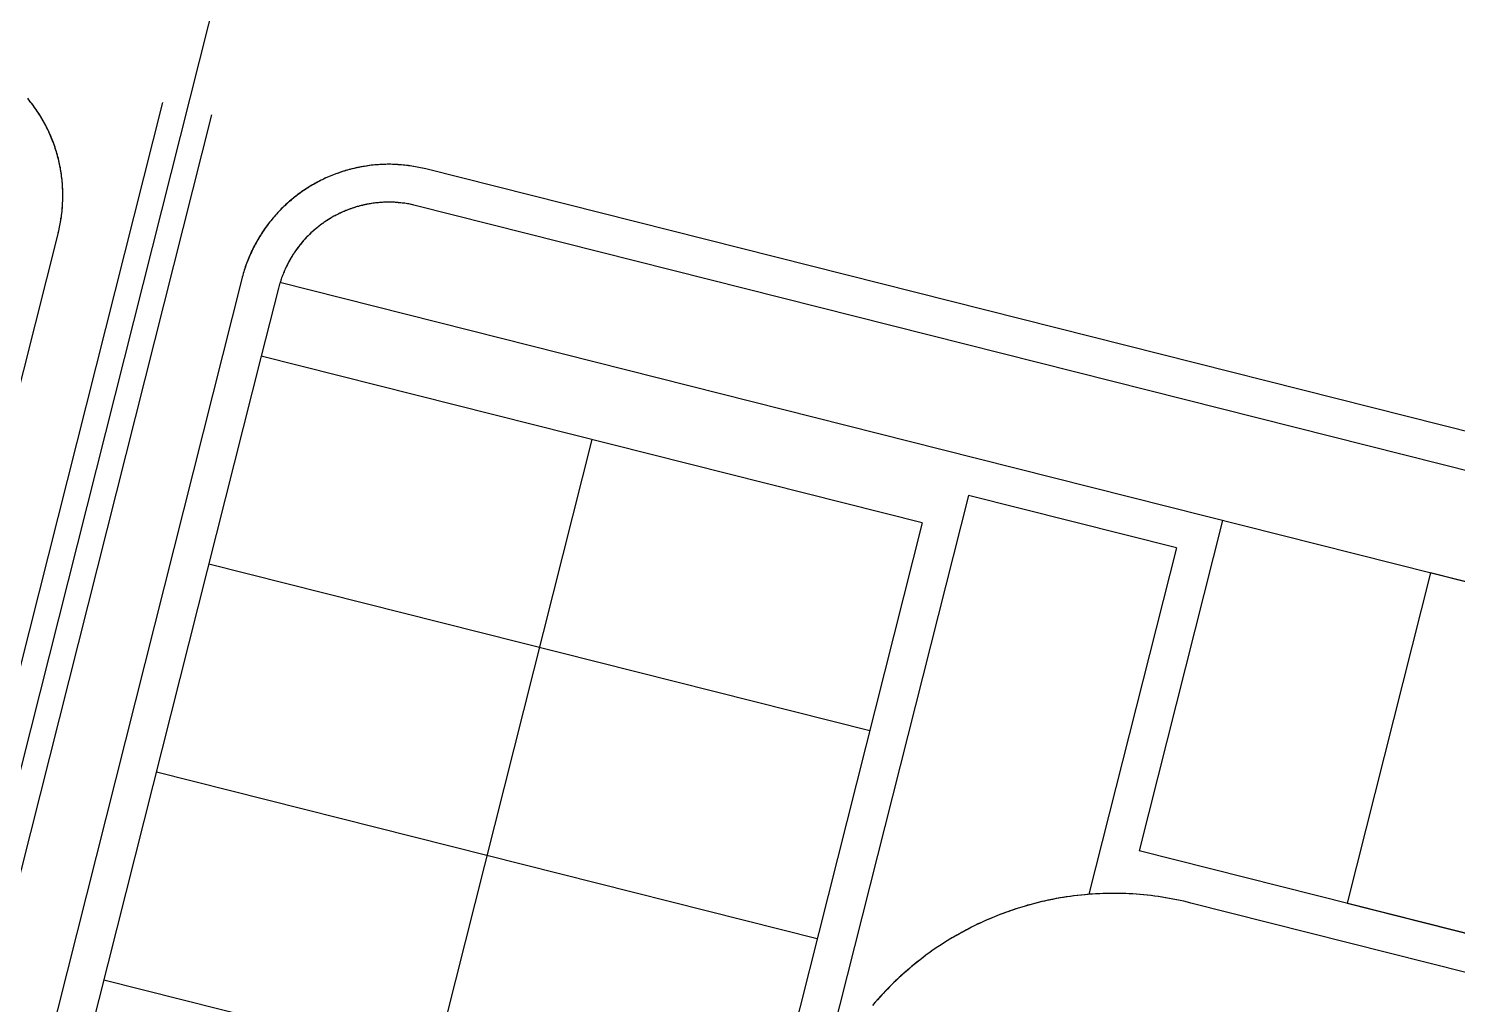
# Model space of a CAD drawing. Header units: metres. Extents: x 680594 to 684853, y 828874 to 830078.
# Drawn here: x 683606.1 to 683719.3, y 829428.3 to 829505.6 of the extents above; entities that cross this region are included whole.
import ezdxf

# ---------------------------------------------------------------- set-up
doc = ezdxf.new("R2010")
doc.units = ezdxf.units.M
doc.layers.add('PLOT_LINES', color=7, linetype='Continuous')

msp = doc.modelspace()

# ---------------------------------------------------------------- linework, layer by layer
at = {"layer": 'PLOT_LINES'}
for points in [[(683622.55, 829514.79), (683574.31, 829323.59)], [(683622.55, 829514.79), (683574.31, 829323.59)], [(683608.43, 829489.47), (683608.47, 829489.61), (683608.5, 829489.74), (683608.53, 829489.88), (683608.56, 829490.02), (683608.58, 829490.15), (683608.61, 829490.29), (683608.63, 829490.43), (683608.65, 829490.57), (683608.68, 829490.71), (683608.69, 829490.84), (683608.71, 829490.98), (683608.73, 829491.12), (683608.74, 829491.26), (683608.75, 829491.4), (683608.77, 829491.54), (683608.77, 829491.68), (683608.78, 829491.82), (683608.79, 829491.96), (683608.79, 829492.1), (683608.8, 829492.24), (683608.8, 829492.37), (683608.8, 829492.51), (683608.79, 829492.65), (683608.79, 829492.79), (683608.79, 829492.93), (683608.78, 829493.07), (683608.77, 829493.21), (683608.76, 829493.35), (683608.75, 829493.49), (683608.73, 829493.63), (683608.72, 829493.77), (683608.7, 829493.91), (683608.68, 829494.05), (683608.66, 829494.18), (683608.64, 829494.32), (683608.62, 829494.46), (683608.6, 829494.6), (683608.57, 829494.73), (683608.54, 829494.87), (683608.51, 829495.01), (683608.48, 829495.14), (683608.45, 829495.28), (683608.41, 829495.41), (683608.38, 829495.55), (683608.34, 829495.68), (683608.3, 829495.82), (683608.26, 829495.95), (683608.22, 829496.08), (683608.18, 829496.22), (683608.13, 829496.35), (683608.08, 829496.48), (683608.04, 829496.61), (683607.99, 829496.74), (683607.94, 829496.87), (683607.88, 829497), (683607.83, 829497.13), (683607.77, 829497.26), (683607.72, 829497.39), (683607.66, 829497.51), (683607.6, 829497.64), (683607.54, 829497.76), (683607.47, 829497.89), (683607.41, 829498.01), (683607.34, 829498.14), (683607.27, 829498.26), (683607.21, 829498.38), (683607.14, 829498.5), (683607.06, 829498.62), (683606.99, 829498.74), (683606.92, 829498.86), (683606.84, 829498.97), (683606.76, 829499.09), (683606.69, 829499.21), (683606.61, 829499.32), (683606.52, 829499.43), (683606.44, 829499.55), (683606.36, 829499.66), (683606.27, 829499.77), (683606.19, 829499.88), (683606.1, 829499.99), (683606.01, 829500.1)], [(683616.7, 829499.76), (683575.19, 829335.26)], [(683616.7, 829499.76), (683575.19, 829335.26)], [(683608.43, 829489.47), (683608.47, 829489.61), (683608.5, 829489.75), (683608.53, 829489.88), (683608.56, 829490.02), (683608.58, 829490.16), (683608.61, 829490.3), (683608.63, 829490.44), (683608.66, 829490.58), (683608.68, 829490.71), (683608.7, 829490.85), (683608.71, 829490.99), (683608.73, 829491.13), (683608.74, 829491.27), (683608.76, 829491.41), (683608.77, 829491.55), (683608.78, 829491.69), (683608.78, 829491.83), (683608.79, 829491.97), (683608.79, 829492.12), (683608.8, 829492.26), (683608.8, 829492.4), (683608.8, 829492.54), (683608.79, 829492.68), (683608.79, 829492.82), (683608.78, 829492.96), (683608.78, 829493.1), (683608.77, 829493.24), (683608.76, 829493.38), (683608.75, 829493.52), (683608.73, 829493.66), (683608.72, 829493.8), (683608.7, 829493.94), (683608.68, 829494.08), (683608.66, 829494.22), (683608.64, 829494.36), (683608.61, 829494.5), (683608.59, 829494.63), (683608.56, 829494.77), (683608.53, 829494.91), (683608.5, 829495.05), (683608.47, 829495.18), (683608.44, 829495.32), (683608.4, 829495.46), (683608.37, 829495.59), (683608.33, 829495.73), (683608.29, 829495.86), (683608.25, 829496), (683608.2, 829496.13), (683608.16, 829496.27), (683608.11, 829496.4), (683608.07, 829496.53), (683608.02, 829496.66), (683607.97, 829496.79), (683607.91, 829496.92), (683607.86, 829497.05), (683607.81, 829497.18), (683607.75, 829497.31), (683607.69, 829497.44), (683607.63, 829497.57), (683607.57, 829497.69), (683607.51, 829497.82), (683607.44, 829497.95), (683607.38, 829498.07), (683607.31, 829498.19), (683607.24, 829498.32), (683607.17, 829498.44), (683607.1, 829498.56), (683607.03, 829498.68), (683606.95, 829498.8), (683606.88, 829498.92), (683606.8, 829499.04), (683606.72, 829499.15), (683606.64, 829499.27), (683606.56, 829499.38), (683606.48, 829499.5), (683606.4, 829499.61), (683606.31, 829499.72), (683606.22, 829499.83), (683606.14, 829499.94), (683606.05, 829500.05)], [(683620.58, 829498.78), (683579.07, 829334.29)], [(683620.58, 829498.78), (683579.07, 829334.29)], [(683637.55, 829494.5), (683637.41, 829494.54), (683637.27, 829494.57), (683637.14, 829494.6), (683637, 829494.63), (683636.86, 829494.65), (683636.72, 829494.68), (683636.58, 829494.7), (683636.44, 829494.73), (683636.31, 829494.75), (683636.17, 829494.77), (683636.03, 829494.78), (683635.89, 829494.8), (683635.75, 829494.81), (683635.61, 829494.83), (683635.47, 829494.84), (683635.33, 829494.85), (683635.19, 829494.85), (683635.05, 829494.86), (683634.9, 829494.86), (683634.76, 829494.87), (683634.62, 829494.87), (683634.48, 829494.87), (683634.34, 829494.86), (683634.2, 829494.86), (683634.06, 829494.85), (683633.92, 829494.85), (683633.78, 829494.84), (683633.64, 829494.83), (683633.5, 829494.82), (683633.36, 829494.8), (683633.22, 829494.79), (683633.08, 829494.77), (683632.94, 829494.75), (683632.8, 829494.73), (683632.66, 829494.71), (683632.52, 829494.68), (683632.39, 829494.66), (683632.25, 829494.63), (683632.11, 829494.6), (683631.97, 829494.57), (683631.84, 829494.54), (683631.7, 829494.51), (683631.56, 829494.47), (683631.43, 829494.44), (683631.29, 829494.4), (683631.16, 829494.36), (683631.02, 829494.32), (683630.89, 829494.27), (683630.75, 829494.23), (683630.62, 829494.18), (683630.49, 829494.14), (683630.36, 829494.09), (683630.23, 829494.04), (683630.1, 829493.98), (683629.97, 829493.93), (683629.84, 829493.88), (683629.71, 829493.82), (683629.58, 829493.76), (683629.45, 829493.7), (683629.33, 829493.64), (683629.2, 829493.58), (683629.07, 829493.51), (683628.95, 829493.45), (683628.83, 829493.38), (683628.7, 829493.31), (683628.58, 829493.24), (683628.46, 829493.17), (683628.34, 829493.1), (683628.22, 829493.02), (683628.1, 829492.95), (683627.98, 829492.87), (683627.87, 829492.79), (683627.75, 829492.71), (683627.64, 829492.63), (683627.52, 829492.55), (683627.41, 829492.47), (683627.3, 829492.38), (683627.19, 829492.29), (683627.08, 829492.21), (683626.97, 829492.12), (683626.86, 829492.03), (683626.75, 829491.94), (683626.65, 829491.84), (683626.54, 829491.75), (683626.44, 829491.65), (683626.34, 829491.56), (683626.23, 829491.46), (683626.13, 829491.36), (683626.04, 829491.26), (683625.94, 829491.16), (683625.84, 829491.06), (683625.75, 829490.95), (683625.65, 829490.85), (683625.56, 829490.74), (683625.47, 829490.64), (683625.38, 829490.53), (683625.29, 829490.42), (683625.2, 829490.31), (683625.11, 829490.2), (683625.03, 829490.09), (683624.94, 829489.98), (683624.86, 829489.86), (683624.78, 829489.75), (683624.7, 829489.63), (683624.62, 829489.51), (683624.54, 829489.4), (683624.47, 829489.28), (683624.39, 829489.16), (683624.32, 829489.04), (683624.25, 829488.92), (683624.18, 829488.8), (683624.11, 829488.67), (683624.04, 829488.55), (683623.98, 829488.43), (683623.91, 829488.3), (683623.85, 829488.17), (683623.79, 829488.05), (683623.73, 829487.92), (683623.67, 829487.79), (683623.61, 829487.66), (683623.56, 829487.53), (683623.5, 829487.4), (683623.45, 829487.27), (683623.4, 829487.14), (683623.35, 829487.01), (683623.3, 829486.88), (683623.26, 829486.75), (683623.21, 829486.61), (683623.17, 829486.48), (683623.13, 829486.34), (683623.09, 829486.21), (683623.05, 829486.07), (683623.01, 829485.94), (683622.98, 829485.8)], [(683637.55, 829494.5), (683637.41, 829494.54), (683637.28, 829494.57), (683637.14, 829494.6), (683637, 829494.63), (683636.87, 829494.65), (683636.73, 829494.68), (683636.59, 829494.7), (683636.45, 829494.72), (683636.32, 829494.75), (683636.18, 829494.76), (683636.04, 829494.78), (683635.9, 829494.8), (683635.76, 829494.81), (683635.62, 829494.82), (683635.48, 829494.84), (683635.34, 829494.84), (683635.2, 829494.85), (683635.06, 829494.86), (683634.92, 829494.86), (683634.79, 829494.87), (683634.65, 829494.87), (683634.51, 829494.87), (683634.37, 829494.86), (683634.23, 829494.86), (683634.09, 829494.86), (683633.95, 829494.85), (683633.81, 829494.84), (683633.67, 829494.83), (683633.53, 829494.82), (683633.39, 829494.8), (683633.25, 829494.79), (683633.11, 829494.77), (683632.97, 829494.75), (683632.84, 829494.73), (683632.7, 829494.71), (683632.56, 829494.69), (683632.42, 829494.67), (683632.29, 829494.64), (683632.15, 829494.61), (683632.01, 829494.58), (683631.88, 829494.55), (683631.74, 829494.52), (683631.61, 829494.48), (683631.47, 829494.45), (683631.34, 829494.41), (683631.2, 829494.37), (683631.07, 829494.33), (683630.94, 829494.29), (683630.8, 829494.25), (683630.67, 829494.2), (683630.54, 829494.15), (683630.41, 829494.11), (683630.28, 829494.06), (683630.15, 829494.01), (683630.02, 829493.95), (683629.89, 829493.9), (683629.76, 829493.84), (683629.63, 829493.79), (683629.51, 829493.73), (683629.38, 829493.67), (683629.26, 829493.61), (683629.13, 829493.54), (683629.01, 829493.48), (683628.88, 829493.41), (683628.76, 829493.34), (683628.64, 829493.28), (683628.52, 829493.21), (683628.4, 829493.13), (683628.28, 829493.06), (683628.16, 829492.99), (683628.05, 829492.91), (683627.93, 829492.83), (683627.81, 829492.76), (683627.7, 829492.68), (683627.59, 829492.59), (683627.47, 829492.51), (683627.36, 829492.43), (683627.25, 829492.34), (683627.14, 829492.26), (683627.03, 829492.17), (683626.92, 829492.08), (683626.82, 829491.99), (683626.71, 829491.9), (683626.61, 829491.81), (683626.5, 829491.71), (683626.4, 829491.62), (683626.3, 829491.52), (683626.2, 829491.43), (683626.1, 829491.33), (683626, 829491.23), (683625.91, 829491.13), (683625.81, 829491.02), (683625.72, 829490.92), (683625.62, 829490.82), (683625.53, 829490.71), (683625.44, 829490.61), (683625.35, 829490.5), (683625.26, 829490.39), (683625.18, 829490.28), (683625.09, 829490.17), (683625.01, 829490.06), (683624.92, 829489.95), (683624.84, 829489.83), (683624.76, 829489.72), (683624.68, 829489.61), (683624.6, 829489.49), (683624.53, 829489.37), (683624.45, 829489.25), (683624.38, 829489.14), (683624.31, 829489.02), (683624.24, 829488.9), (683624.17, 829488.77), (683624.1, 829488.65), (683624.03, 829488.53), (683623.97, 829488.41), (683623.9, 829488.28), (683623.84, 829488.16), (683623.78, 829488.03), (683623.72, 829487.91), (683623.66, 829487.78), (683623.61, 829487.65), (683623.55, 829487.52), (683623.5, 829487.39), (683623.45, 829487.26), (683623.4, 829487.13), (683623.35, 829487), (683623.3, 829486.87), (683623.25, 829486.74), (683623.21, 829486.61), (683623.17, 829486.47), (683623.13, 829486.34), (683623.09, 829486.21), (683623.05, 829486.07), (683623.01, 829485.94), (683622.98, 829485.8)], [(683898.29, 829428.71), (683637.55, 829494.5)], [(683898.29, 829428.71), (683637.55, 829494.5)], [(683636.81, 829491.59), (683636.71, 829491.62), (683636.61, 829491.64), (683636.51, 829491.67), (683636.4, 829491.69), (683636.3, 829491.71), (683636.19, 829491.73), (683636.09, 829491.74), (683635.99, 829491.76), (683635.88, 829491.78), (683635.78, 829491.79), (683635.67, 829491.8), (683635.57, 829491.82), (683635.46, 829491.83), (683635.36, 829491.84), (683635.25, 829491.84), (683635.15, 829491.85), (683635.04, 829491.86), (683634.94, 829491.86), (683634.83, 829491.86), (683634.73, 829491.87), (683634.62, 829491.87), (683634.51, 829491.87), (683634.41, 829491.86), (683634.3, 829491.86), (683634.2, 829491.86), (683634.09, 829491.85), (683633.99, 829491.85), (683633.88, 829491.84), (683633.78, 829491.83), (683633.67, 829491.82), (683633.57, 829491.81), (683633.46, 829491.79), (683633.36, 829491.78), (683633.25, 829491.76), (683633.15, 829491.75), (683633.05, 829491.73), (683632.94, 829491.71), (683632.84, 829491.69), (683632.74, 829491.67), (683632.63, 829491.65), (683632.53, 829491.62), (683632.43, 829491.6), (683632.32, 829491.57), (683632.22, 829491.54), (683632.12, 829491.52), (683632.02, 829491.49), (683631.92, 829491.45), (683631.82, 829491.42), (683631.72, 829491.39), (683631.62, 829491.35), (683631.52, 829491.32), (683631.42, 829491.28), (683631.32, 829491.24), (683631.22, 829491.21), (683631.13, 829491.16), (683631.03, 829491.12), (683630.93, 829491.08), (683630.84, 829491.04), (683630.74, 829490.99), (683630.65, 829490.95), (683630.55, 829490.9), (683630.46, 829490.85), (683630.37, 829490.8), (683630.27, 829490.75), (683630.18, 829490.7), (683630.09, 829490.65), (683630, 829490.59), (683629.91, 829490.54), (683629.82, 829490.48), (683629.73, 829490.43), (683629.64, 829490.37), (683629.55, 829490.31), (683629.47, 829490.25), (683629.38, 829490.19), (683629.29, 829490.13), (683629.21, 829490.07), (683629.13, 829490), (683629.04, 829489.94), (683628.96, 829489.87), (683628.88, 829489.8), (683628.8, 829489.74), (683628.72, 829489.67), (683628.64, 829489.6), (683628.56, 829489.53), (683628.48, 829489.46), (683628.4, 829489.38), (683628.33, 829489.31), (683628.25, 829489.24), (683628.18, 829489.16), (683628.11, 829489.09), (683628.03, 829489.01), (683627.96, 829488.93), (683627.89, 829488.85), (683627.82, 829488.77), (683627.75, 829488.69), (683627.69, 829488.61), (683627.62, 829488.53), (683627.55, 829488.45), (683627.49, 829488.37), (683627.42, 829488.28), (683627.36, 829488.2), (683627.3, 829488.11), (683627.24, 829488.03), (683627.18, 829487.94), (683627.12, 829487.85), (683627.06, 829487.76), (683627, 829487.68), (683626.95, 829487.59), (683626.89, 829487.5), (683626.84, 829487.4), (683626.79, 829487.31), (683626.74, 829487.22), (683626.68, 829487.13), (683626.64, 829487.04), (683626.59, 829486.94), (683626.54, 829486.85), (683626.49, 829486.75), (683626.45, 829486.66), (683626.4, 829486.56), (683626.36, 829486.46), (683626.32, 829486.37), (683626.28, 829486.27), (683626.24, 829486.17), (683626.2, 829486.07), (683626.17, 829485.98), (683626.13, 829485.88), (683626.09, 829485.78), (683626.06, 829485.68), (683626.03, 829485.58), (683626, 829485.48), (683625.97, 829485.37), (683625.94, 829485.27), (683625.91, 829485.17), (683625.88, 829485.07)], [(683636.81, 829491.59), (683636.71, 829491.62), (683636.61, 829491.64), (683636.51, 829491.66), (683636.41, 829491.69), (683636.3, 829491.71), (683636.2, 829491.73), (683636.1, 829491.74), (683635.99, 829491.76), (683635.89, 829491.78), (683635.79, 829491.79), (683635.68, 829491.8), (683635.58, 829491.81), (683635.47, 829491.83), (683635.37, 829491.83), (683635.26, 829491.84), (683635.16, 829491.85), (683635.06, 829491.86), (683634.95, 829491.86), (683634.85, 829491.86), (683634.74, 829491.87), (683634.64, 829491.87), (683634.53, 829491.87), (683634.43, 829491.86), (683634.32, 829491.86), (683634.22, 829491.86), (683634.11, 829491.85), (683634.01, 829491.85), (683633.9, 829491.84), (683633.8, 829491.83), (683633.7, 829491.82), (683633.59, 829491.81), (683633.49, 829491.8), (683633.38, 829491.78), (683633.28, 829491.77), (683633.18, 829491.75), (683633.07, 829491.73), (683632.97, 829491.72), (683632.87, 829491.7), (683632.77, 829491.68), (683632.66, 829491.65), (683632.56, 829491.63), (683632.46, 829491.61), (683632.36, 829491.58), (683632.26, 829491.55), (683632.16, 829491.53), (683632.05, 829491.5), (683631.95, 829491.47), (683631.85, 829491.43), (683631.76, 829491.4), (683631.66, 829491.37), (683631.56, 829491.33), (683631.46, 829491.3), (683631.36, 829491.26), (683631.26, 829491.22), (683631.17, 829491.18), (683631.07, 829491.14), (683630.97, 829491.1), (683630.88, 829491.06), (683630.78, 829491.01), (683630.69, 829490.97), (683630.6, 829490.92), (683630.5, 829490.87), (683630.41, 829490.83), (683630.32, 829490.78), (683630.22, 829490.73), (683630.13, 829490.67), (683630.04, 829490.62), (683629.95, 829490.57), (683629.86, 829490.51), (683629.78, 829490.46), (683629.69, 829490.4), (683629.6, 829490.34), (683629.51, 829490.28), (683629.43, 829490.22), (683629.34, 829490.16), (683629.26, 829490.1), (683629.17, 829490.04), (683629.09, 829489.97), (683629.01, 829489.91), (683628.93, 829489.84), (683628.85, 829489.78), (683628.77, 829489.71), (683628.69, 829489.64), (683628.61, 829489.57), (683628.53, 829489.5), (683628.45, 829489.43), (683628.38, 829489.36), (683628.3, 829489.29), (683628.23, 829489.21), (683628.16, 829489.14), (683628.08, 829489.06), (683628.01, 829488.98), (683627.94, 829488.91), (683627.87, 829488.83), (683627.8, 829488.75), (683627.73, 829488.67), (683627.67, 829488.59), (683627.6, 829488.51), (683627.54, 829488.43), (683627.47, 829488.34), (683627.41, 829488.26), (683627.35, 829488.18), (683627.28, 829488.09), (683627.22, 829488.01), (683627.16, 829487.92), (683627.11, 829487.83), (683627.05, 829487.75), (683626.99, 829487.66), (683626.94, 829487.57), (683626.88, 829487.48), (683626.83, 829487.39), (683626.78, 829487.3), (683626.73, 829487.21), (683626.68, 829487.11), (683626.63, 829487.02), (683626.58, 829486.93), (683626.53, 829486.83), (683626.49, 829486.74), (683626.44, 829486.65), (683626.4, 829486.55), (683626.36, 829486.45), (683626.32, 829486.36), (683626.28, 829486.26), (683626.24, 829486.16), (683626.2, 829486.07), (683626.16, 829485.97), (683626.13, 829485.87), (683626.09, 829485.77), (683626.06, 829485.67), (683626.03, 829485.57), (683626, 829485.47), (683625.97, 829485.37), (683625.94, 829485.27), (683625.91, 829485.17), (683625.88, 829485.07)], [(683897.55, 829425.8), (683636.81, 829491.59)], [(683897.55, 829425.8), (683636.81, 829491.59)], [(683608.43, 829489.47), (683589.19, 829413.21)], [(683608.43, 829489.47), (683589.19, 829413.21)], [(683622.98, 829485.8), (683603.73, 829409.54)], [(683622.98, 829485.8), (683603.73, 829409.54)], [(683678.35, 829472.28), (683625.99, 829485.5)], [(683678.35, 829472.28), (683625.99, 829485.5)], [(683625.88, 829485.07), (683624.52, 829479.68)], [(683625.88, 829485.07), (683624.52, 829479.68)], [(683624.52, 829479.68), (683606.64, 829408.8)], [(683624.52, 829479.68), (683606.64, 829408.8)], [(683676.88, 829466.47), (683624.52, 829479.68)], [(683676.88, 829466.47), (683624.52, 829479.68)], [(683650.7, 829473.07), (683630.62, 829393.47)], [(683650.7, 829473.07), (683630.62, 829393.47)], [(683851.83, 829428.51), (683678.35, 829472.28)], [(683851.83, 829428.51), (683678.35, 829472.28)], [(683680.53, 829468.64), (683661.91, 829394.86)], [(683680.53, 829468.64), (683661.91, 829394.86)], [(683697.01, 829464.48), (683680.53, 829468.64)], [(683697.01, 829464.48), (683680.53, 829468.64)], [(683676.88, 829466.47), (683659, 829395.59)], [(683676.88, 829466.47), (683659, 829395.59)], [(683700.65, 829466.66), (683694.05, 829440.48)], [(683700.65, 829466.66), (683694.05, 829440.48)], [(683697.01, 829464.48), (683690.08, 829437.03)], [(683697.01, 829464.48), (683690.08, 829437.03)], [(683672.72, 829449.98), (683620.37, 829463.19)], [(683672.72, 829449.98), (683620.37, 829463.19)], [(683717.14, 829462.5), (683710.53, 829436.32)], [(683733.62, 829458.34), (683717.14, 829462.5), (683710.53, 829436.32), (683727.01, 829432.16), (683733.62, 829458.34)], [(683717.14, 829462.5), (683710.53, 829436.32)], [(683668.56, 829433.5), (683616.21, 829446.71)], [(683668.56, 829433.5), (683616.21, 829446.71)], [(683825.91, 829407.2), (683694.05, 829440.48)], [(683825.91, 829407.2), (683694.05, 829440.48)], [(683698.16, 829436.34), (683697.88, 829436.41), (683697.59, 829436.48), (683697.31, 829436.54), (683697.03, 829436.6), (683696.74, 829436.66), (683696.45, 829436.71), (683696.17, 829436.76), (683695.88, 829436.81), (683695.59, 829436.85), (683695.3, 829436.89), (683695.02, 829436.93), (683694.73, 829436.96), (683694.44, 829436.99), (683694.15, 829437.02), (683693.86, 829437.04), (683693.57, 829437.06), (683693.28, 829437.07), (683692.99, 829437.09), (683692.7, 829437.1), (683692.41, 829437.1), (683692.11, 829437.1), (683691.82, 829437.1), (683691.53, 829437.1), (683691.24, 829437.09), (683690.95, 829437.08), (683690.66, 829437.07), (683690.37, 829437.05), (683690.08, 829437.03), (683689.79, 829437), (683689.5, 829436.97), (683689.21, 829436.94), (683688.92, 829436.91), (683688.63, 829436.87), (683688.35, 829436.83), (683688.06, 829436.78), (683687.77, 829436.74), (683687.49, 829436.69), (683687.2, 829436.63), (683686.92, 829436.57), (683686.63, 829436.51), (683686.35, 829436.45), (683686.06, 829436.38), (683685.78, 829436.31), (683685.5, 829436.23), (683685.22, 829436.16), (683684.94, 829436.07), (683684.66, 829435.99), (683684.39, 829435.9), (683684.11, 829435.81), (683683.83, 829435.72), (683683.56, 829435.62), (683683.29, 829435.52), (683683.01, 829435.42), (683682.74, 829435.31), (683682.47, 829435.2), (683682.21, 829435.09), (683681.94, 829434.97), (683681.67, 829434.85), (683681.41, 829434.73), (683681.15, 829434.61), (683680.89, 829434.48), (683680.63, 829434.35), (683680.37, 829434.21), (683680.11, 829434.07), (683679.86, 829433.93), (683679.61, 829433.79), (683679.35, 829433.64), (683679.1, 829433.5), (683678.86, 829433.34), (683678.61, 829433.19), (683678.37, 829433.03), (683678.12, 829432.87), (683677.88, 829432.71), (683677.64, 829432.54), (683677.41, 829432.37), (683677.17, 829432.2), (683676.94, 829432.03), (683676.71, 829431.85), (683676.48, 829431.67), (683676.25, 829431.49), (683676.03, 829431.3), (683675.81, 829431.11), (683675.59, 829430.92), (683675.37, 829430.73), (683675.15, 829430.54), (683674.94, 829430.34), (683674.73, 829430.14), (683674.52, 829429.93), (683674.31, 829429.73), (683674.11, 829429.52), (683673.91, 829429.31), (683673.71, 829429.1), (683673.51, 829428.89), (683673.32, 829428.67), (683673.13, 829428.45), (683672.94, 829428.23)], [(683698.16, 829436.34), (683697.88, 829436.41), (683697.59, 829436.48), (683697.3, 829436.54), (683697.02, 829436.6), (683696.73, 829436.66), (683696.44, 829436.71), (683696.15, 829436.76), (683695.86, 829436.81), (683695.57, 829436.85), (683695.28, 829436.89), (683694.99, 829436.93), (683694.7, 829436.96), (683694.41, 829436.99), (683694.12, 829437.02), (683693.83, 829437.04), (683693.53, 829437.06), (683693.24, 829437.08), (683692.95, 829437.09), (683692.65, 829437.1), (683692.36, 829437.1), (683692.07, 829437.1), (683691.78, 829437.1), (683691.48, 829437.1), (683691.19, 829437.09), (683690.9, 829437.08), (683690.6, 829437.06), (683690.31, 829437.04), (683690.02, 829437.02), (683689.73, 829437), (683689.44, 829436.97), (683689.14, 829436.94), (683688.85, 829436.9), (683688.56, 829436.86), (683688.27, 829436.82), (683687.98, 829436.77), (683687.7, 829436.72), (683687.41, 829436.67), (683687.12, 829436.61), (683686.83, 829436.56), (683686.55, 829436.49), (683686.26, 829436.43), (683685.98, 829436.36), (683685.69, 829436.28), (683685.41, 829436.21), (683685.13, 829436.13), (683684.85, 829436.05), (683684.57, 829435.96), (683684.29, 829435.87), (683684.01, 829435.78), (683683.73, 829435.68), (683683.46, 829435.58), (683683.18, 829435.48), (683682.91, 829435.38), (683682.64, 829435.27), (683682.36, 829435.15), (683682.1, 829435.04), (683681.83, 829434.92), (683681.56, 829434.8), (683681.29, 829434.68), (683681.03, 829434.55), (683680.77, 829434.42), (683680.51, 829434.28), (683680.25, 829434.15), (683679.99, 829434.01), (683679.74, 829433.86), (683679.48, 829433.72), (683679.23, 829433.57), (683678.98, 829433.42), (683678.73, 829433.26), (683678.48, 829433.11), (683678.24, 829432.95), (683677.99, 829432.78), (683677.75, 829432.62), (683677.51, 829432.45), (683677.27, 829432.28), (683677.04, 829432.1), (683676.81, 829431.92), (683676.57, 829431.74), (683676.35, 829431.56), (683676.12, 829431.38), (683675.89, 829431.19), (683675.67, 829431), (683675.45, 829430.8), (683675.23, 829430.61), (683675.02, 829430.41), (683674.8, 829430.21), (683674.59, 829430.01), (683674.38, 829429.8), (683674.18, 829429.59), (683673.97, 829429.38), (683673.77, 829429.17), (683673.57, 829428.95), (683673.38, 829428.74), (683673.18, 829428.52), (683672.99, 829428.29)], [(683817.34, 829406.27), (683698.16, 829436.34)], [(683817.34, 829406.27), (683698.16, 829436.34)], [(683664.41, 829417.02), (683612.05, 829430.23)], [(683664.41, 829417.02), (683612.05, 829430.23)]]:
    msp.add_lwpolyline(points, dxfattribs=at)

doc.saveas('drawing.dxf')
